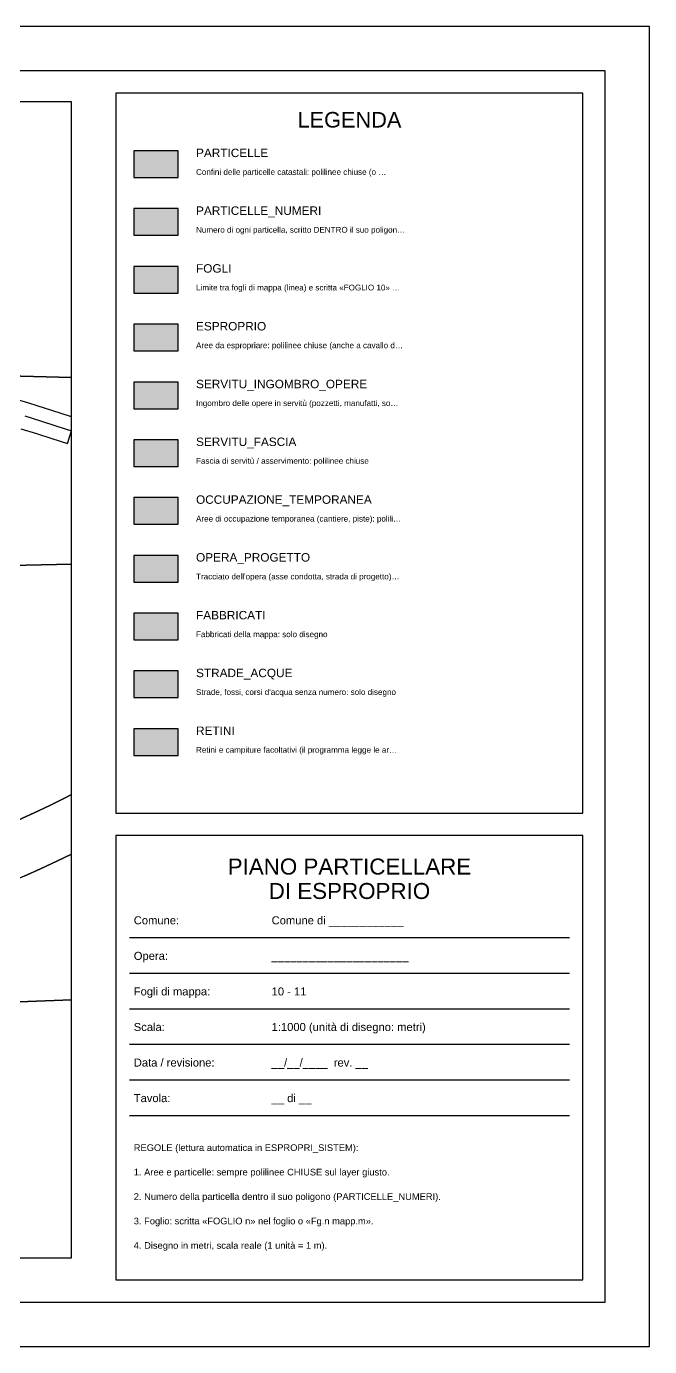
# Model space of a CAD drawing. Header units: metres. Extents: x 0 to 420, y 0 to 297.
# Drawn here: x 279.9 to 420, y 0 to 297 of the extents above; entities that cross this region are included whole.
import ezdxf
from ezdxf.enums import TextEntityAlignment as Align

# ---------------------------------------------------------------- set-up
doc = ezdxf.new("R2010")
doc.units = ezdxf.units.M
doc.linetypes.add('DASHED', pattern=[6, 4, -2])
for name, color, linetype in [('CARTIGLIO', 7, 'CONTINUOUS'), ('LEGENDA', 7, 'CONTINUOUS'), ('OPERA_PROGETTO', 4, 'DASHED'), ('PARTICELLE', 7, 'CONTINUOUS'), ('SERVITU_FASCIA', 5, 'CONTINUOUS'), ('STRADE_ACQUE', 8, 'CONTINUOUS')]:
    doc.layers.add(name, color=color, linetype=linetype)
doc.styles.add('ESPROPRI', font='arial.ttf')

msp = doc.modelspace()

# ---------------------------------------------------------------- linework, layer by layer
at = {"layer": 'CARTIGLIO'}
for p, q in [((303, 92), (402, 92)), ((303, 84), (402, 84)), ((303, 76), (402, 76)), ((303, 68), (402, 68)), ((303, 60), (402, 60)), ((303, 52), (402, 52))]:
    msp.add_line(p, q, dxfattribs=at)
for points in [[(0, 0), (420, 0), (420, 297), (0, 297)], [(10, 10), (410, 10), (410, 287), (10, 287)], [(300, 15), (405, 15), (405, 115), (300, 115)]]:
    msp.add_lwpolyline(points, close=True, dxfattribs=at)
at = {"layer": 'LEGENDA'}
msp.add_lwpolyline([(300, 120), (405, 120), (405, 282), (300, 282)], close=True, dxfattribs=at)
at = {"layer": 'LEGENDA', "color": 7}
for points in [[(304, 263), (314, 263), (314, 269), (304, 269)], [(304, 250), (314, 250), (314, 256), (304, 256)]]:
    msp.add_lwpolyline(points, close=True, dxfattribs=at)
at = {"layer": 'LEGENDA', "color": 2}
msp.add_lwpolyline([(304, 237), (314, 237), (314, 243), (304, 243)], close=True, dxfattribs=at)
at = {"layer": 'LEGENDA', "color": 1}
msp.add_lwpolyline([(304, 224), (314, 224), (314, 230), (304, 230)], close=True, dxfattribs=at)
at = {"layer": 'LEGENDA', "color": 6}
msp.add_lwpolyline([(304, 211), (314, 211), (314, 217), (304, 217)], close=True, dxfattribs=at)
at = {"layer": 'LEGENDA', "color": 5}
msp.add_lwpolyline([(304, 198), (314, 198), (314, 204), (304, 204)], close=True, dxfattribs=at)
at = {"layer": 'LEGENDA', "color": 30}
msp.add_lwpolyline([(304, 185), (314, 185), (314, 191), (304, 191)], close=True, dxfattribs=at)
at = {"layer": 'LEGENDA', "color": 4}
msp.add_lwpolyline([(304, 172), (314, 172), (314, 178), (304, 178)], close=True, dxfattribs=at)
at = {"layer": 'LEGENDA', "color": 8}
for points in [[(304, 159), (314, 159), (314, 165), (304, 165)], [(304, 146), (314, 146), (314, 152), (304, 152)], [(304, 133), (314, 133), (314, 139), (304, 139)]]:
    msp.add_lwpolyline(points, close=True, dxfattribs=at)
at = {"layer": 'LEGENDA', "color": 7}
for points in [[(304, 263), (314, 263), (304, 269), (314, 269)], [(304, 250), (314, 250), (304, 256), (314, 256)]]:
    msp.add_solid(points, dxfattribs=at)
at = {"layer": 'LEGENDA', "color": 2}
msp.add_solid([(304, 237), (314, 237), (304, 243), (314, 243)], dxfattribs=at)
at = {"layer": 'LEGENDA', "color": 1}
msp.add_solid([(304, 224), (314, 224), (304, 230), (314, 230)], dxfattribs=at)
at = {"layer": 'LEGENDA', "color": 6}
msp.add_solid([(304, 211), (314, 211), (304, 217), (314, 217)], dxfattribs=at)
at = {"layer": 'LEGENDA', "color": 5}
msp.add_solid([(304, 198), (314, 198), (304, 204), (314, 204)], dxfattribs=at)
at = {"layer": 'LEGENDA', "color": 30}
msp.add_solid([(304, 185), (314, 185), (304, 191), (314, 191)], dxfattribs=at)
at = {"layer": 'LEGENDA', "color": 4}
msp.add_solid([(304, 172), (314, 172), (304, 178), (314, 178)], dxfattribs=at)
at = {"layer": 'LEGENDA', "color": 8}
for points in [[(304, 159), (314, 159), (304, 165), (314, 165)], [(304, 146), (314, 146), (304, 152), (314, 152)], [(304, 133), (314, 133), (304, 139), (314, 139)]]:
    msp.add_solid(points, dxfattribs=at)
at = {"layer": 'OPERA_PROGETTO'}
msp.add_lwpolyline([(279.5141, 209.3628), (283.0062, 208.2613), (286.5016, 207.1403), (290, 206)], dxfattribs=at)
at = {"layer": 'PARTICELLE'}
for points in [[(240, 280), (241.402, 219.26), (290, 218), (290, 280), (240, 280)], [(241.402, 219.26), (242.424, 174.943), (290, 176), (290, 218), (241.402, 219.26)], [(242.424, 174.943), (243.853, 113.025), (264.365, 112.57), (267.42, 113.802), (270.953, 115.282), (274.49, 116.817), (278.032, 118.408), (281.578, 120.054), (285.129, 121.757), (288.684, 123.515), (290, 124.186), (290, 176), (242.424, 174.943)], [(244.317, 92.935), (244.7, 76.322), (290, 78), (290, 110.784), (286.7, 109.202), (283.018, 107.492), (279.338, 105.839), (275.659, 104.243), (271.983, 102.704), (268.308, 101.221), (264.636, 99.795), (260.965, 98.427), (257.296, 97.115), (253.628, 95.86), (249.963, 94.662), (246.3, 93.521), (244.317, 92.935)], [(244.7, 76.322), (246, 20), (290, 20), (290, 78), (244.7, 76.322)]]:
    msp.add_lwpolyline(points, close=True, dxfattribs=at)
at = {"layer": 'SERVITU_FASCIA'}
msp.add_lwpolyline([(278.618, 206.5), (282.097, 205.402), (285.579, 204.286), (289.07, 203.148), (290, 206), (290, 209.155), (287.424, 209.995), (283.916, 211.12), (280.41, 212.226), (276.907, 213.312)], dxfattribs=at)
at = {"layer": 'STRADE_ACQUE'}
msp.add_lwpolyline([(279.338, 105.839), (283.018, 107.492), (286.7, 109.202), (290, 110.784), (290, 124.186), (288.684, 123.515), (285.129, 121.757), (281.578, 120.054), (278.032, 118.408)], dxfattribs=at)

# ---------------------------------------------------------------- texts
at = {"layer": 'CARTIGLIO', "style": 'ESPROPRI'}
for s, p in [('PIANO PARTICELLARE', (352.5, 108)), ('DI ESPROPRIO', (352.5, 102.5))]:
    msp.add_text(s, height=3.6, dxfattribs=at).set_placement(p, align=Align.MIDDLE_CENTER)
for s, height, p in [('Comune:', 1.8, (304, 95)), ('Comune di ____________', 1.8, (335, 95)), ('Opera:', 1.8, (304, 87)), ('______________________', 1.8, (335, 87)), ('Fogli di mappa:', 1.8, (304, 79)), ('10 - 11', 1.8, (335, 79)), ('Scala:', 1.8, (304, 71)), ('1:1000 (unità di disegno: metri)', 1.8, (335, 71)), ('Data / revisione:', 1.8, (304, 63)), ('__/__/____  rev. __', 1.8, (335, 63)), ('Tavola:', 1.8, (304, 55)), ('__ di __', 1.8, (335, 55)), ('REGOLE (lettura automatica in ESPROPRI_SISTEM):', 1.5, (304, 44)), ('1. Aree e particelle: sempre polilinee CHIUSE sul layer giusto.', 1.5, (304, 38.5)), ('2. Numero della particella dentro il suo poligono (PARTICELLE_NUMERI).', 1.5, (304, 33)), ('3. Foglio: scritta «FOGLIO n» nel foglio o «Fg.n mapp.m».', 1.5, (304, 27.5)), ('4. Disegno in metri, scala reale (1 unità = 1 m).', 1.5, (304, 22))]:
    msp.add_text(s, height=height, dxfattribs=at).set_placement(p)
at = {"layer": 'LEGENDA', "style": 'ESPROPRI'}
msp.add_text('LEGENDA', height=3.5, dxfattribs=at).set_placement((352.5, 276), align=Align.MIDDLE_CENTER)
for s, height, p in [('PARTICELLE', 1.9, (318, 267.6)), ('Confini delle particelle catastali: polilinee chiuse (o …', 1.3, (318, 263.6)), ('PARTICELLE_NUMERI', 1.9, (318, 254.6)), ('Numero di ogni particella, scritto DENTRO il suo poligon…', 1.3, (318, 250.6)), ('FOGLI', 1.9, (318, 241.6)), ('Limite tra fogli di mappa (linea) e scritta «FOGLIO 10» …', 1.3, (318, 237.6)), ('ESPROPRIO', 1.9, (318, 228.6)), ('Aree da espropriare: polilinee chiuse (anche a cavallo d…', 1.3, (318, 224.6)), ('SERVITU_INGOMBRO_OPERE', 1.9, (318, 215.6)), ('Ingombro delle opere in servitù (pozzetti, manufatti, so…', 1.3, (318, 211.6)), ('SERVITU_FASCIA', 1.9, (318, 202.6)), ('Fascia di servitù / asservimento: polilinee chiuse', 1.3, (318, 198.6)), ('OCCUPAZIONE_TEMPORANEA', 1.9, (318, 189.6)), ('Aree di occupazione temporanea (cantiere, piste): polili…', 1.3, (318, 185.6)), ('OPERA_PROGETTO', 1.9, (318, 176.6)), ("Tracciato dell'opera (asse condotta, strada di progetto)…", 1.3, (318, 172.6)), ('FABBRICATI', 1.9, (318, 163.6)), ('Fabbricati della mappa: solo disegno', 1.3, (318, 159.6)), ('STRADE_ACQUE', 1.9, (318, 150.6)), ("Strade, fossi, corsi d'acqua senza numero: solo disegno", 1.3, (318, 146.6)), ('RETINI', 1.9, (318, 137.6)), ('Retini e campiture facoltativi (il programma legge le ar…', 1.3, (318, 133.6))]:
    msp.add_text(s, height=height, dxfattribs=at).set_placement(p)

doc.saveas('drawing.dxf')
